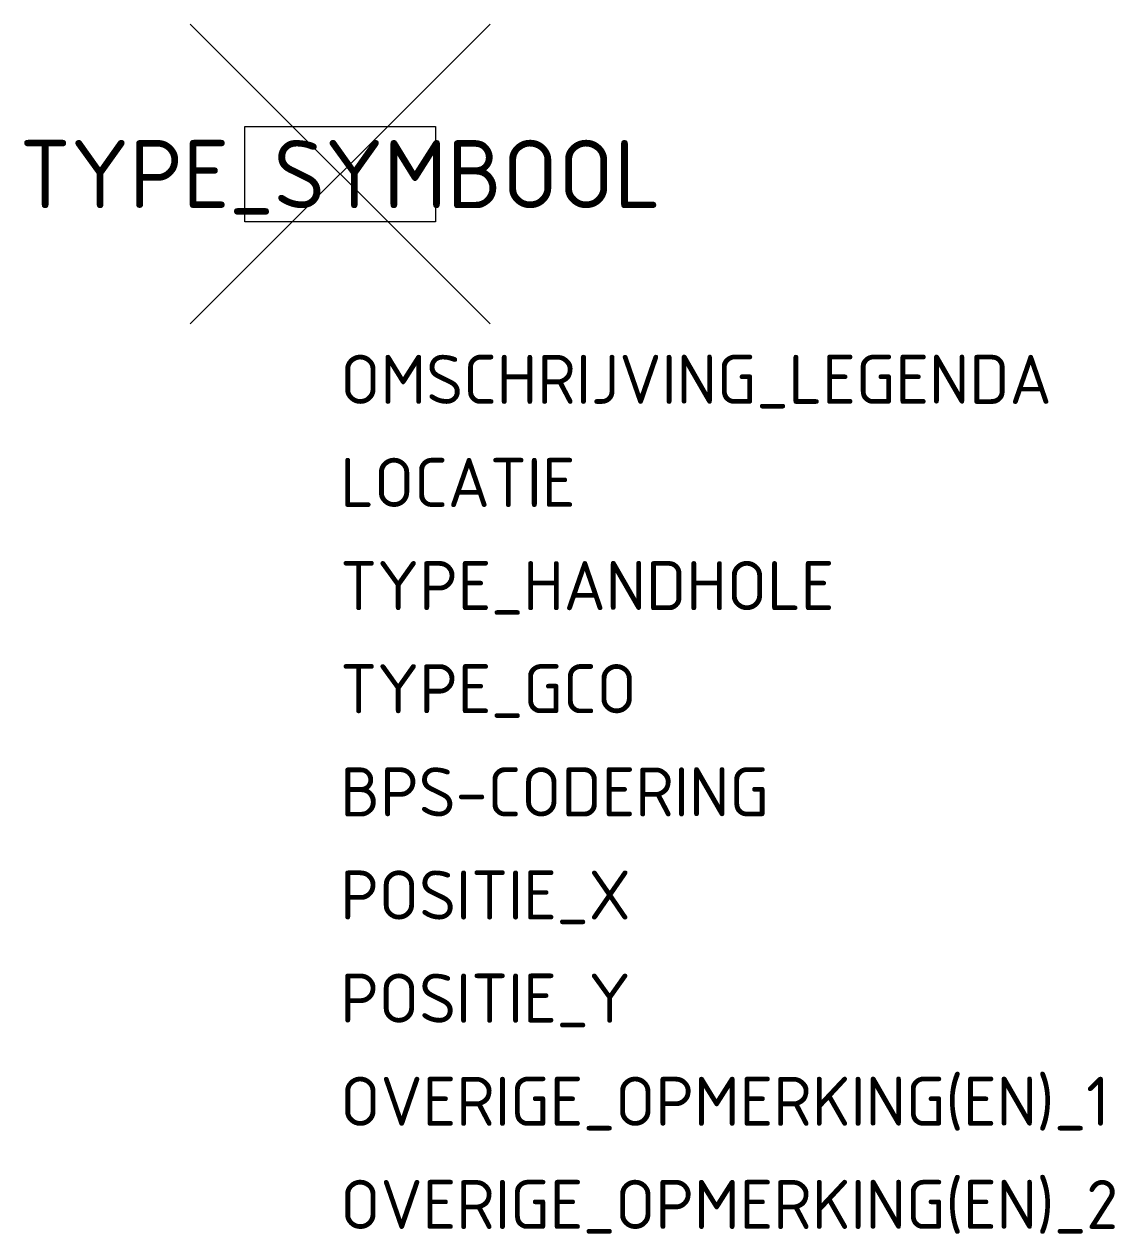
# Model space of a CAD drawing. Extents: x -11.6 to 28.4, y -38.9 to 5.5.
import ezdxf
from ezdxf.enums import TextEntityAlignment as Align

# ---------------------------------------------------------------- set-up
doc = ezdxf.new("R2010")
doc.units = 0
doc.styles.add('NLCS-ISO', font='NLCS-ISO.ttf')

msp = doc.modelspace()

# ---------------------------------------------------------------- linework, layer by layer
for p, q in [((-3.5, 1.75), (3.5, 1.75)), ((-3.5, -1.75), (-3.5, 1.75)), ((3.5, 1.75), (3.5, -1.75)), ((3.5, -1.75), (-3.5, -1.75))]:
    msp.add_line(p, q)
for points in [[(5.5, 5.5), (-5.5, -5.5)], [(-5.5, 5.5), (5.5, -5.5)]]:
    msp.add_lwpolyline(points)

# ---------------------------------------------------------------- texts
at = {"style": 'NLCS-ISO'}
msp.add_attdef('TYPE_SYMBOOL', text='EPK', height=2.5, dxfattribs=at).set_placement((0, 0), align=Align.MIDDLE_CENTER)
at = {"style": 'NLCS-ISO', "flags": 1}
for tag, p, s in [('OMSCHRIJVING_LEGENDA', (0, -8.431), 'Handhole+GCO'), ('LOCATIE', (0, -12.215), ''), ('TYPE_HANDHOLE', (0, -16), ''), ('TYPE_GCO', (0, -19.784), ''), ('BPS-CODERING', (0, -23.569), ''), ('POSITIE_X', (0, -27.353), ''), ('POSITIE_Y', (0, -31.138), ''), ('OVERIGE_OPMERKING(EN)_1', (0, -34.922), ''), ('OVERIGE_OPMERKING(EN)_2', (0, -38.707), '')]:
    msp.add_attdef(tag, p, s, height=1.8, dxfattribs=at)

doc.saveas('drawing.dxf')
